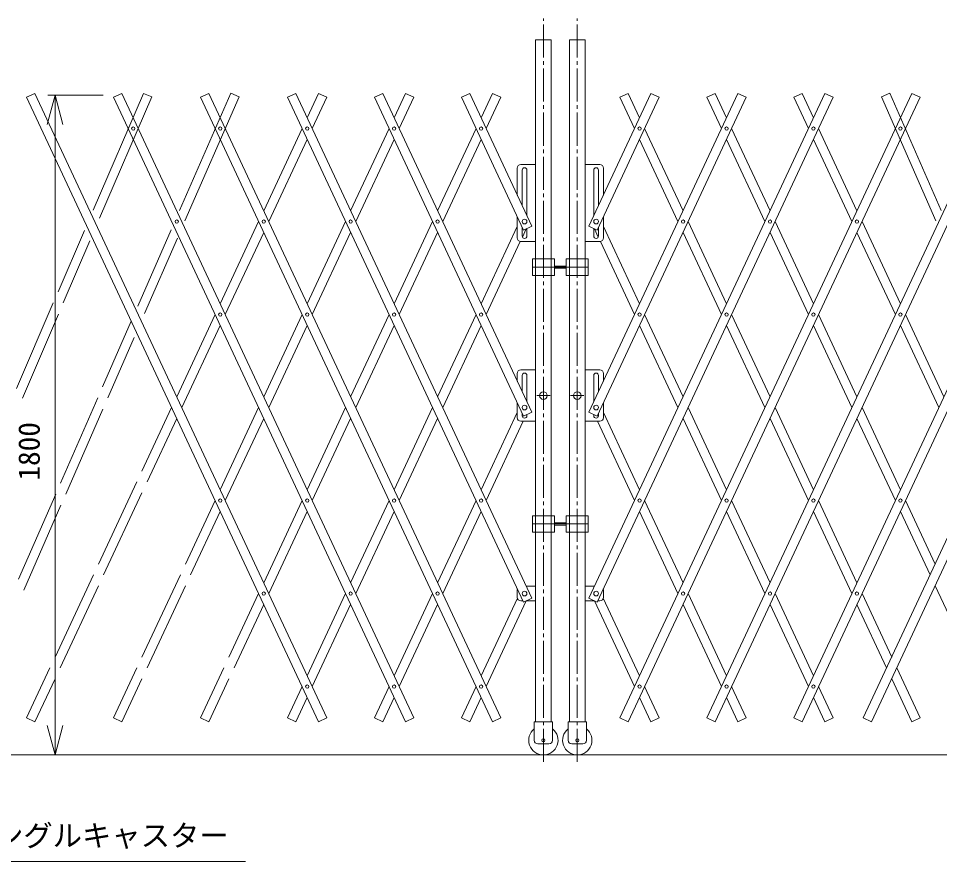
# Model space of a CAD drawing. Units: millimetres, scale not verified. Extents: x -46182 to 3040, y -1939 to 1939.
# Drawn here: x -1587 to 925, y -1939 to 360 of the extents above; entities that cross this region are included whole.
import ezdxf
from ezdxf.enums import TextEntityAlignment as Align

# ---------------------------------------------------------------- set-up
doc = ezdxf.new("R2010")
doc.units = ezdxf.units.MM
doc.header["$LTSCALE"] = 10
doc.linetypes.add('CHAIN2', pattern=[12, 9, -1, 1, -1])
for name, color, linetype, lineweight in [('0-2_01 細線', 7, 'Continuous', 18), ('0-3_05 寸法', 7, 'Continuous', 18), ('0-5_02 中心線', 7, 'CHAIN2', 18)]:
    doc.layers.add(name, color=color, linetype=linetype, lineweight=lineweight)
doc.styles.add('ＭＳ ゴシック', font='')
doc.styles.get('ＭＳ ゴシック').set_extended_font_data('MS Gothic')

msp = doc.modelspace()

# ---------------------------------------------------------------- linework, layer by layer
at = {"layer": '0-2_01 細線'}
for p, q in [((-1246.39, 155.94), (-1383.44, -162.85)), ((-1246.39, 155.94), (-1223.42, 146.06)), ((-1008.3, 156.74), (-1147.88, -163.26)), ((-985.39, 146.75), (-1008.3, 156.74)), ((766.84, 146.75), (789.76, 156.74)), ((789.76, 156.74), (929.34, -163.26)), ((-1223.42, 146.06), (-1365.64, -184.75)), ((-985.39, 146.75), (-1132.88, -191.38)), ((766.84, 146.75), (914.33, -191.38)), ((-918.26, -164.08), (-813.48, 60.05)), ((-681.1, -164.08), (-576.31, 60.05)), ((-443.93, -164.08), (-339.15, 60.05)), ((225.39, -164.08), (120.61, 60.05)), ((462.55, -164.08), (357.77, 60.05)), ((699.72, -164.08), (594.93, 60.05)), ((-799.68, 30.54), (-904.46, -193.6)), ((-562.52, 30.54), (-667.3, -193.6)), ((-325.35, 30.54), (-430.14, -193.6)), ((106.81, 30.54), (211.59, -193.6)), ((343.97, 30.54), (448.75, -193.6)), ((581.13, 30.54), (685.92, -193.6)), ((-226.77, -48.2), (-226.77, -121.3)), ((8.23, -48.2), (8.23, -121.3)), ((-213.27, -53.2), (-213.27, -150.18)), ((-200.27, -177.99), (-200.27, -53.2)), ((-18.27, -177.99), (-18.27, -53.2)), ((-5.27, -53.2), (-5.27, -150.18)), ((-202.32, -173.6), (-200.27, -174.56)), ((-16.22, -173.6), (-18.27, -174.56)), ((-1036.84, -417.73), (-932.06, -193.6)), ((-799.68, -417.73), (-694.9, -193.6)), ((-562.52, -417.73), (-457.73, -193.6)), ((-226.77, -180.33), (-226.77, -238.2)), ((8.23, -180.33), (8.23, -238.2)), ((343.97, -417.73), (239.19, -193.6)), ((581.13, -417.73), (476.35, -193.6)), ((818.3, -417.73), (713.51, -193.6)), ((-1406.98, -217.61), (-1478.88, -384.85)), ((-1170.91, -216.04), (-1261.94, -424.76)), ((-918.26, -223.11), (-1023.04, -447.25)), ((-681.1, -223.11), (-785.88, -447.25)), ((-443.93, -223.11), (-548.72, -447.25)), ((-325.35, -417.73), (-226.77, -206.86)), ((-213.27, -209.21), (-213.27, -233.2)), ((-202.32, -213.6), (-212.72, -235.83)), ((-200.27, -233.2), (-200.27, -212.64)), ((-18.27, -233.2), (-18.27, -212.64)), ((-16.22, -213.6), (-5.83, -235.83)), ((-5.27, -209.21), (-5.27, -233.2)), ((106.81, -417.73), (8.23, -206.86)), ((225.39, -223.11), (330.17, -447.25)), ((462.55, -223.11), (567.34, -447.25)), ((699.72, -223.11), (804.5, -447.25)), ((-1392.05, -246.17), (-1464.7, -415.17)), ((-1153.58, -238.84), (-1243.3, -444.55)), ((-218.43, -248.06), (-311.56, -447.25)), ((-0.11, -248.06), (93.01, -447.25)), ((-185.42, -295.7), (-185.42, -340.7)), ((-185.42, -295.7), (-125.42, -295.7)), ((-125.42, -295.7), (-125.42, -340.7)), ((-93.12, -295.7), (-93.12, -340.7)), ((-93.12, -295.7), (-33.12, -295.7)), ((-33.12, -295.7), (-33.12, -340.7)), ((-185.42, -318.2), (-33.12, -318.2)), ((-157.44, -318.2), (-153.41, -318.2)), ((-155.42, -320.21), (-155.42, -316.19)), ((-125.42, -315.2), (-93.13, -315.2)), ((-125.42, -321.2), (-93.13, -321.2)), ((-185.42, -340.7), (-125.42, -340.7)), ((-93.12, -340.7), (-33.12, -340.7)), ((-1492.1, -415.6), (-1592.5, -649.12)), ((-1477.92, -445.92), (-1576.41, -675)), ((-1155.42, -671.38), (-1050.64, -447.25)), ((-918.26, -671.38), (-813.48, -447.25)), ((-681.1, -671.38), (-576.31, -447.25)), ((-443.93, -671.38), (-339.15, -447.25)), ((225.39, -671.38), (120.61, -447.25)), ((462.55, -671.38), (357.77, -447.25)), ((699.72, -671.38), (594.93, -447.25)), ((936.88, -671.38), (832.09, -447.25)), ((-1279.5, -465.01), (-1357.65, -644.17)), ((-1036.84, -476.76), (-1141.62, -700.9)), ((-799.68, -476.76), (-904.46, -700.9)), ((-562.52, -476.76), (-667.3, -700.9)), ((-325.35, -476.76), (-430.14, -700.9)), ((106.81, -476.76), (211.59, -700.9)), ((343.97, -476.76), (448.75, -700.9)), ((581.13, -476.76), (685.92, -700.9)), ((818.3, -476.76), (923.08, -700.9)), ((-1271.91, -510.14), (-1343.54, -674.35)), ((-226.77, -608.2), (-226.77, -628.6)), ((-213.27, -613.2), (-213.27, -657.48)), ((-200.27, -685.29), (-200.27, -613.2)), ((-18.27, -685.29), (-18.27, -613.2)), ((-5.27, -613.2), (-5.27, -657.48)), ((8.23, -608.2), (8.23, -628.6)), ((-1370.97, -674.71), (-1472.12, -906.61)), ((-1250.17, -874.06), (-1169.22, -700.9)), ((-1036.84, -925.03), (-932.06, -700.9)), ((-799.68, -925.03), (-694.9, -700.9)), ((-562.52, -925.03), (-457.73, -700.9)), ((-226.77, -687.63), (-226.77, -728.2)), ((-202.32, -680.9), (-200.27, -681.86)), ((-16.22, -680.9), (-18.27, -681.86)), ((8.23, -687.63), (8.23, -728.2)), ((343.97, -925.03), (239.19, -700.9)), ((581.13, -925.03), (476.35, -700.9)), ((818.3, -925.03), (713.51, -700.9)), ((-1356.86, -704.89), (-1458.01, -936.79)), ((-325.35, -925.03), (-226.77, -714.16)), ((-213.27, -716.51), (-213.27, -723.2)), ((-200.27, -723.2), (-200.27, -719.94)), ((-18.27, -723.2), (-18.27, -719.94)), ((-5.27, -716.51), (-5.27, -723.2)), ((106.81, -925.03), (8.23, -714.16)), ((-1155.42, -730.41), (-1236.37, -903.57)), ((-918.26, -730.41), (-1023.04, -954.55)), ((-681.1, -730.41), (-785.88, -954.55)), ((-443.93, -730.41), (-548.72, -954.55)), ((-210.41, -738.2), (-311.56, -954.55)), ((-8.13, -738.2), (93.01, -954.55)), ((225.39, -730.41), (330.17, -954.55)), ((462.55, -730.41), (567.34, -954.55)), ((699.72, -730.41), (804.5, -954.55)), ((-1368.75, -1127.71), (-1263.97, -903.57)), ((-1485.44, -937.15), (-1586.59, -1169.05)), ((-1250.17, -933.09), (-1354.96, -1157.22)), ((-1131.59, -1127.71), (-1050.64, -954.55)), ((-918.26, -1178.68), (-813.48, -954.55)), ((-681.1, -1178.68), (-576.31, -954.55)), ((-443.93, -1178.68), (-339.15, -954.55)), ((225.39, -1178.68), (120.61, -954.55)), ((462.55, -1178.68), (357.77, -954.55)), ((699.72, -1178.68), (594.93, -954.55)), ((913.05, -1127.71), (832.09, -954.55)), ((-1471.33, -967.33), (-1572.48, -1199.23)), ((-1036.84, -984.06), (-1117.79, -1157.22)), ((-799.68, -984.06), (-904.46, -1208.2)), ((-562.52, -984.06), (-667.3, -1208.2)), ((-325.35, -984.06), (-430.14, -1208.2)), ((-185.42, -1040.7), (-185.42, -995.7)), ((-185.42, -995.7), (-125.42, -995.7)), ((-125.42, -1040.7), (-125.42, -995.7)), ((-93.12, -1040.7), (-93.12, -995.7)), ((-93.12, -995.7), (-33.12, -995.7)), ((-33.12, -1040.7), (-33.12, -995.7)), ((106.81, -984.06), (211.59, -1208.2)), ((343.97, -984.06), (448.75, -1208.2)), ((581.13, -984.06), (685.92, -1208.2)), ((818.3, -984.06), (899.25, -1157.22)), ((-185.42, -1018.2), (-33.12, -1018.2)), ((-157.44, -1018.2), (-153.41, -1018.2)), ((-155.42, -1016.19), (-155.42, -1020.21)), ((-125.42, -1015.2), (-93.13, -1015.2)), ((-125.42, -1021.2), (-93.13, -1021.2)), ((-185.42, -1040.7), (-125.42, -1040.7)), ((-93.12, -1040.7), (-33.12, -1040.7)), ((-1487.34, -1381.36), (-1382.55, -1157.22)), ((-1250.17, -1381.36), (-1145.39, -1157.22)), ((-1368.75, -1186.74), (-1473.54, -1410.88)), ((-1131.59, -1186.74), (-1236.37, -1410.88)), ((-226.77, -1198.2), (-226.77, -1218.2)), ((8.23, -1198.2), (8.23, -1218.2)), ((913.05, -1186.74), (1017.83, -1410.88)), ((-1013.01, -1381.36), (-932.06, -1208.2)), ((-799.68, -1432.33), (-694.9, -1208.2)), ((-562.52, -1432.33), (-457.73, -1208.2)), ((-325.35, -1432.33), (-226.44, -1220.75)), ((-202.32, -1228.2), (-311.56, -1461.85)), ((-216.77, -1228.2), (-211.22, -1228.2)), ((-16.22, -1228.2), (93.01, -1461.85)), ((-1.77, -1228.2), (-7.32, -1228.2)), ((106.81, -1432.33), (7.9, -1220.75)), ((343.97, -1432.33), (239.19, -1208.2)), ((581.13, -1432.33), (476.35, -1208.2)), ((794.47, -1381.36), (713.51, -1208.2)), ((-918.26, -1237.71), (-999.21, -1410.88)), ((-681.1, -1237.71), (-785.88, -1461.85)), ((-443.93, -1237.71), (-548.72, -1461.85)), ((225.39, -1237.71), (330.17, -1461.85)), ((462.55, -1237.71), (567.34, -1461.85)), ((699.72, -1237.71), (780.67, -1410.88)), ((-176.77, -1558.2), (-134.07, -1558.2)), ((-130.42, -1608.2), (-130.42, -1558.2)), ((-88.12, -1608.2), (-88.12, -1558.2)), ((-41.77, -1558.2), (-84.47, -1558.2)), ((-170.42, -1618.2), (-140.42, -1618.2)), ((-48.12, -1618.2), (-78.12, -1618.2)), ((-2640.25, -1648.2), (1850.05, -1648.2))]:
    msp.add_line(p, q, dxfattribs=at)
for points in [[(-134.07, -1558.2), (-134.07, 301.8), (-176.77, 301.8), (-176.77, -1558.2)], [(-84.47, -1558.2), (-84.47, 301.8), (-41.77, 301.8), (-41.77, -1558.2)], [(-799.68, 89.57), (-768.65, 155.94), (-746, 145.35), (-785.88, 60.05)], [(-562.52, 89.57), (-531.49, 155.94), (-508.84, 145.35), (-548.72, 60.05)], [(-325.35, 89.57), (-294.33, 155.94), (-271.68, 145.35), (-311.56, 60.05)], [(106.81, 89.57), (75.78, 155.94), (53.13, 145.35), (93.01, 60.05)], [(343.97, 89.57), (312.94, 155.94), (290.3, 145.35), (330.17, 60.05)], [(581.13, 89.57), (550.11, 155.94), (527.46, 145.35), (567.34, 60.05)], [(1482.12, 30.54), (739.61, -1557.73), (716.96, -1547.15), (1468.32, 60.05)], [(-216.77, -248.2), (-176.77, -248.2), (-176.77, -38.2), (-216.77, -38.2)], [(-1.77, -248.2), (-41.77, -248.2), (-41.77, -38.2), (-1.77, -38.2)], [(-216.77, -738.2), (-176.77, -738.2), (-176.77, -598.2), (-216.77, -598.2)], [(-1.77, -738.2), (-41.77, -738.2), (-41.77, -598.2), (-1.77, -598.2)], [(-202.33, -1228.2), (-176.77, -1228.2), (-176.77, -1188.2), (-202.32, -1188.2)], [(-16.22, -1228.2), (-41.77, -1228.2), (-41.77, -1188.2), (-16.22, -1188.2)], [(-1487.34, -1440.39), (-1542.19, -1557.73), (-1564.84, -1547.15), (-1501.13, -1410.88)], [(-1250.17, -1440.39), (-1305.03, -1557.73), (-1327.68, -1547.15), (-1263.97, -1410.88)], [(-1013.01, -1440.39), (-1067.87, -1557.73), (-1090.52, -1547.15), (-1026.81, -1410.88)], [(794.47, -1440.39), (849.32, -1557.73), (871.97, -1547.15), (808.26, -1410.88)], [(-799.68, -1491.37), (-830.71, -1557.73), (-853.35, -1547.15), (-813.48, -1461.85)], [(-562.52, -1491.37), (-593.54, -1557.73), (-616.19, -1547.15), (-576.31, -1461.85)], [(-325.35, -1491.37), (-356.38, -1557.73), (-379.03, -1547.15), (-339.15, -1461.85)], [(106.81, -1491.37), (137.84, -1557.73), (160.48, -1547.15), (120.61, -1461.85)], [(343.97, -1491.37), (375, -1557.73), (397.65, -1547.15), (357.77, -1461.85)], [(581.13, -1491.37), (612.16, -1557.73), (634.81, -1547.15), (594.93, -1461.85)], [(-130.42, -1558.2), (-180.42, -1558.2), (-180.42, -1608.2)], [(-88.12, -1558.2), (-38.12, -1558.2), (-38.12, -1608.2)]]:
    msp.add_lwpolyline(points, dxfattribs=at)
for points in [[(-768.65, -1557.73), (-746, -1547.15), (-1542.19, 155.94), (-1564.84, 145.35)], [(-531.49, -1557.73), (-508.84, -1547.15), (-1305.03, 155.94), (-1327.68, 145.35)], [(-294.33, -1557.73), (-271.68, -1547.15), (-1067.87, 155.94), (-1090.52, 145.35)], [(-830.71, 155.94), (-853.35, 145.35), (-209.63, -1231.61), (-186.98, -1221.02)], [(-593.54, 155.94), (-616.19, 145.35), (-209.63, -724.31), (-186.98, -713.72)], [(-356.38, 155.94), (-379.03, 145.35), (-209.63, -217.01), (-186.98, -206.42)], [(612.16, 155.94), (634.81, 145.35), (-8.92, -1231.61), (-31.57, -1221.02)], [(137.84, 155.94), (160.48, 145.35), (-8.92, -217.01), (-31.57, -206.42)], [(375, 155.94), (397.65, 145.35), (-8.92, -724.31), (-31.57, -713.72)], [(75.78, -1557.73), (53.13, -1547.15), (849.32, 155.94), (871.97, 145.35)], [(312.94, -1557.73), (290.3, -1547.15), (1086.49, 155.94), (1109.13, 145.35)], [(550.11, -1557.73), (527.46, -1547.15), (1323.65, 155.94), (1346.3, 145.35)]]:
    msp.add_lwpolyline(points, close=True, dxfattribs=at)
for centre, radius in [((-1274, 60.05), 4.5), ((-1036.84, 60.05), 4.5), ((-799.68, 60.05), 4.5), ((-562.52, 60.05), 4.5), ((-325.35, 60.05), 4.5), ((106.81, 60.05), 4.5), ((343.97, 60.05), 4.5), ((581.13, 60.05), 4.5), ((818.3, 60.05), 4.5), ((-1155.42, -193.6), 4.5), ((-918.26, -193.6), 4.5), ((-681.1, -193.6), 4.5), ((-443.93, -193.6), 4.5), ((-206.77, -193.6), 6.5), ((-11.77, -193.6), 6.5), ((225.39, -193.6), 4.5), ((462.55, -193.6), 4.5), ((699.72, -193.6), 4.5), ((-155.42, -318.2), 0.794), ((-1036.84, -447.25), 4.5), ((-799.68, -447.25), 4.5), ((-562.52, -447.25), 4.5), ((-325.35, -447.25), 4.5), ((106.81, -447.25), 4.5), ((343.97, -447.25), 4.5), ((581.13, -447.25), 4.5), ((818.3, -447.25), 4.5), ((-155.42, -668.2), 10.3), ((-63.12, -668.2), 10.3), ((-206.77, -700.9), 6.5), ((-11.77, -700.9), 6.5), ((-1036.84, -954.55), 4.5), ((-799.68, -954.55), 4.5), ((-562.52, -954.55), 4.5), ((-325.35, -954.55), 4.5), ((106.81, -954.55), 4.5), ((343.97, -954.55), 4.5), ((581.13, -954.55), 4.5), ((818.3, -954.55), 4.5), ((-155.42, -1018.2), 0.794), ((-918.26, -1208.2), 4.5), ((-681.1, -1208.2), 4.5), ((-443.93, -1208.2), 4.5), ((-206.77, -1208.2), 6.5), ((-11.77, -1208.2), 6.5), ((225.39, -1208.2), 4.5), ((462.55, -1208.2), 4.5), ((699.72, -1208.2), 4.5), ((-799.68, -1461.85), 4.5), ((-562.52, -1461.85), 4.5), ((-325.35, -1461.85), 4.5), ((106.81, -1461.85), 4.5), ((343.97, -1461.85), 4.5), ((581.13, -1461.85), 4.5), ((-155.42, -1608.2), 4.25), ((-63.12, -1608.2), 4.25)]:
    msp.add_circle(centre, radius, dxfattribs=at)
for centre, radius, start, end in [((-216.77, -48.2), 10, 90, 180), ((-206.77, -53.2), 6.5, 90, 180), ((-206.77, -53.2), 6.5, 0, 90), ((-11.77, -53.2), 6.5, 90, 180), ((-11.77, -53.2), 6.5, 0, 90), ((-1.77, -48.2), 10, 0, 90), ((-216.77, -238.2), 10, 180, 270), ((-206.77, -233.2), 6.5, 180, 270), ((-206.77, -233.2), 6.5, 270, 0), ((-11.77, -233.2), 6.5, 180, 270), ((-11.77, -233.2), 6.5, 270, 0), ((-1.77, -238.2), 10, 270, 360), ((-216.77, -608.2), 10, 90, 180), ((-1.77, -608.2), 10, 0, 90), ((-206.77, -613.2), 6.5, 90, 180), ((-206.77, -613.2), 6.5, 0, 90), ((-11.77, -613.2), 6.5, 90, 180), ((-11.77, -613.2), 6.5, 0, 90), ((-216.77, -728.2), 10, 180, 270), ((-206.77, -723.2), 6.5, 180, 270), ((-206.77, -723.2), 6.5, 270, 0), ((-11.77, -723.2), 6.5, 180, 270), ((-11.77, -723.2), 6.5, 270, 0), ((-1.77, -728.2), 10, 270, 0), ((-216.77, -1198.2), 10, 165.19583, 180), ((-1.77, -1198.2), 10, 0, 14.80417), ((-216.77, -1218.2), 10, 180, 270), ((-1.77, -1218.2), 10, 270, 0), ((-155.42, -1608.2), 40, 128.68219, 51.31781), ((-63.12, -1608.2), 40, 128.68219, 51.31781), ((-170.42, -1608.2), 10, 180, 270), ((-140.42, -1608.2), 10, 270, 0), ((-78.12, -1608.2), 10, 180, 270), ((-48.12, -1608.2), 10, 270, 0)]:
    msp.add_arc(centre, radius, start, end, dxfattribs=at)
at = {"layer": '0-3_05 寸法'}
for p, q in [((-1356.35, 150.64), (-1507.34, 150.64)), ((-1487.34, 150.64), (-1487.34, 70.64)), ((-1487.34, 70.64), (-1487.34, -1568.2)), ((-1487.34, -1648.2), (-1487.34, -1568.2)), ((-1392.46, -1648.2), (-1507.34, -1648.2))]:
    msp.add_line(p, q, dxfattribs=at)
for points in [[(-1508.77, 70.64), (-1487.34, 150.64), (-1465.9, 70.64)], [(-1465.9, -1568.2), (-1487.34, -1648.2), (-1508.77, -1568.2)], [(-1942.93, -1704.9), (-1837.65, -1938.99), (-967.78, -1938.99)]]:
    msp.add_lwpolyline(points, dxfattribs=at)
at = {"layer": '0-5_02 中心線'}
for p, q in [((-155.42, -1666.7), (-155.42, 360.3)), ((-63.12, -1666.7), (-63.12, 360.3)), ((-173.78, -668.2), (-137.06, -668.2)), ((-44.76, -668.2), (-81.48, -668.2))]:
    msp.add_line(p, q, dxfattribs=at)

# ---------------------------------------------------------------- texts
at = {"layer": '0-3_05 寸法', "style": 'ＭＳ ゴシック'}
msp.add_text('1800', height=58.65, rotation=90, dxfattribs=at).set_placement((-1511.34, -900.05), align=Align.BOTTOM_LEFT)
msp.add_text('シングルキャスター', height=58.65, dxfattribs=at).set_placement((-1733.65, -1914.99), align=Align.BOTTOM_LEFT)

doc.saveas('drawing.dxf')
